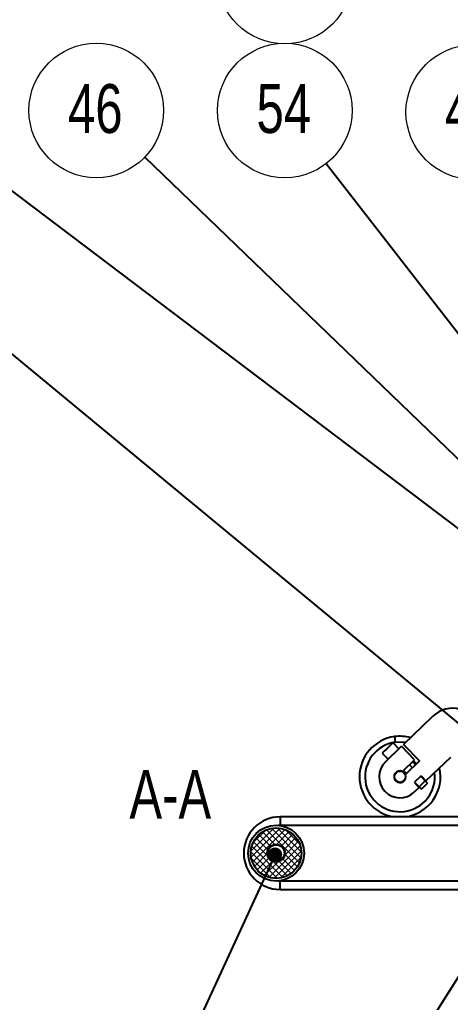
# Model space of a CAD drawing. Header units: millimetres. Extents: x 2 to 418, y 2 to 295.
# Drawn here: x 142 to 172.8, y 38.1 to 108.5 of the extents above; entities that cross this region are included whole.
import ezdxf

# ---------------------------------------------------------------- set-up
doc = ezdxf.new("R2010")
doc.units = ezdxf.units.MM
doc.styles.add('SLDTEXTSTYLE0', font='TXT', dxfattribs={"width": 0.75})
doc.dimstyles.new('SLDDIMSTYLE0', dxfattribs={"dimtxt": 0.18, "dimasz": 1.016, "dimexe": 0, "dimexo": 0.0625, "dimgap": 0, "dimtad": 0, "dimtih": 1, "dimtoh": 1, "dimdec": 0, "dimrnd": 1e-09, "dimzin": 0, "dimdsep": 46, "dimtxsty": 'Standard', "dimblk1": 'DOT', "dimblk2": 'DOT', "dimsah": 1, "dimcen": 0.09, "dimadec": 0, "dimazin": 0, "dimtfac": 1.016, "dimtdec": 0, "dimtofl": 0, "dimtmove": 0, "dimatfit": 3, "dimldrblk": 'DOT', "dimfxl": 1, "dimfrac": 2, "dimtolj": 1, "dimtzin": 0, "dimarcsym": 0})
doc.dimstyles.new('SLDDIMSTYLE1', dxfattribs={"dimtxt": 0.18, "dimasz": 3.302, "dimexe": 0, "dimexo": 0.0625, "dimgap": 0, "dimtad": 0, "dimtih": 1, "dimtoh": 1, "dimdec": 0, "dimrnd": 1e-09, "dimzin": 0, "dimdsep": 46, "dimtxsty": 'Standard', "dimsah": 1, "dimcen": 0.09, "dimadec": 0, "dimazin": 0, "dimtfac": 3.302, "dimtdec": 0, "dimtofl": 0, "dimtmove": 0, "dimatfit": 3, "dimfxl": 1, "dimfrac": 2, "dimtolj": 1, "dimtzin": 0, "dimarcsym": 0})

# ---------------------------------------------------------------- blocks, each defined once
blk = doc.blocks.new('_Dot')
at = {"color": 0, "linetype": 'ByBlock', "lineweight": -2}
blk.add_line((-0.5, 0), (-1, 0), dxfattribs=at)
at = {"color": 0, "linetype": 'ByBlock', "const_width": 0.5}
blk.add_lwpolyline([(-0.25, 0, 1), (0.25, 0, 1)], format="xyb", close=True, dxfattribs=at)
blk = doc.blocks.new('SW_NOTE_59')
at = {"color": 0, "linetype": 'Continuous', "lineweight": 0}
blk.add_circle((-3.469, 3.343), 4.817, dxfattribs=at)
at = {"color": 0, "linetype": 'Continuous', "lineweight": 0, "insert": (-3.539, 5.231), "char_height": 3.5, "attachment_point": 2, "style": 'SLDTEXTSTYLE0'}
blk.add_mtext('46', dxfattribs=at)
blk = doc.blocks.new('SW_NOTE_65')
at = {"color": 0, "linetype": 'Continuous', "lineweight": 0}
blk.add_circle((-1.861, 4.443), 4.817, dxfattribs=at)
at = {"color": 0, "linetype": 'Continuous', "lineweight": 0, "insert": (-1.931, 6.331), "char_height": 3.5, "attachment_point": 2, "style": 'SLDTEXTSTYLE0'}
blk.add_mtext('41', dxfattribs=at)
blk = doc.blocks.new('SW_NOTE_66')
at = {"color": 0, "linetype": 'Continuous', "lineweight": 0}
blk.add_circle((-2.952, 3.806), 4.817, dxfattribs=at)
at = {"color": 0, "linetype": 'Continuous', "lineweight": 0, "insert": (-3.023, 5.694), "char_height": 3.5, "attachment_point": 2, "style": 'SLDTEXTSTYLE0'}
blk.add_mtext('54', dxfattribs=at)
blk = doc.blocks.new('SW_NOTE_67')
at = {"color": 0, "linetype": 'Continuous', "lineweight": 0}
blk.add_circle((2.586, 2.624), 4.817, dxfattribs=at)
at = {"color": 0, "linetype": 'Continuous', "lineweight": 0, "insert": (2.516, 4.512), "char_height": 3.5, "attachment_point": 2, "style": 'SLDTEXTSTYLE0'}
blk.add_mtext('53', dxfattribs=at)

msp = doc.modelspace()

# ---------------------------------------------------------------- hatches: boundary and pattern name
at = {"linetype": 'Continuous', "lineweight": 18}
h = msp.add_hatch(dxfattribs=at)
h.set_pattern_fill('ANSI31', style=0)
edge = h.paths.add_edge_path(flags=0)
edge.add_arc((169.191506, 54.293245), 0.4, 0, 360)
h = msp.add_hatch(dxfattribs=at)
h.set_pattern_fill('ANSI37', scale=0.1, style=0)
edge = h.paths.add_edge_path(flags=0)
edge.add_arc((160.323685, 48.824162), 1.81, 0, 360)
edge = h.paths.add_edge_path(flags=0)
edge.add_arc((160.323685, 48.824162), 0.63, 0, 360)
h = msp.add_hatch(dxfattribs=at)
h.set_pattern_fill('ANSI31', style=0)
edge = h.paths.add_edge_path(flags=0)
edge.add_arc((160.323685, 48.824162), 0.6, 0, 360)

# ---------------------------------------------------------------- linework, layer by layer
at = {"color": 7, "linetype": 'Continuous', "lineweight": 25}
for p, q in [((169.444125, 56.616719), (171.548543, 58.639618)), ((168.151997, 55.374644), (169.299938, 56.478117)), ((169.115271, 56.300603), (168.699467, 56.733163)), ((170.235496, 55.504859), (169.299938, 56.478117)), ((169.444125, 56.616719), (170.587583, 55.427181)), ((167.920861, 55.984716), (168.336664, 55.552157)), ((172.795099, 55.676608), (171.042235, 53.991645)), ((169.370377, 54.673252), (170.235496, 55.504859)), ((170.587583, 55.427181), (169.578278, 54.456972)), ((170.085706, 54.944744), (169.877805, 55.161023)), ((169.445245, 54.74522), (169.653148, 54.528941)), ((170.695733, 54.352111), (170.221231, 53.895989)), ((170.683246, 54.340108), (171.002029, 54.008479)), ((170.695733, 54.352111), (171.042235, 53.991645)), ((170.221231, 53.895989), (170.567733, 53.535523)), ((170.567733, 53.535523), (170.231015, 53.211847)), ((170.233718, 53.907992), (170.5525, 53.576364)), ((170.540013, 53.56436), (170.5525, 53.576364)), ((170.5525, 53.576364), (171.002029, 54.008479)), ((170.560985, 53.58452), (170.727305, 53.411496)), ((171.159865, 53.8273), (170.993544, 54.000323)), ((171.002029, 54.008479), (171.014515, 54.020482)), ((184.157615, 51.424162), (160.60687, 51.424162)), ((160.465278, 50.819144), (160.60687, 50.824162)), ((160.60687, 50.824162), (182.823685, 50.824162)), ((160.60687, 46.824162), (160.465278, 46.829181)), ((182.823685, 46.824162), (160.60687, 46.824162)), ((160.60687, 46.224162), (184.323685, 46.224162))]:
    msp.add_line(p, q, dxfattribs=at)
at = {"color": 8, "linetype": 'Continuous', "lineweight": 25}
for p, q in [((160.60687, 51.424162), (160.60687, 50.824162)), ((160.60687, 46.224162), (160.60687, 46.824162))]:
    msp.add_line(p, q, dxfattribs=at)
at = {"color": 8, "linetype": 'Continuous', "lineweight": 25, "flags": 128}
msp.add_lwpolyline([(168.800523, 57.166768), (168.804628, 57.136598), (168.816319, 57.050681), (168.833815, 56.922096), (168.854451, 56.77042)], dxfattribs=at)
at = {"color": 7, "linetype": 'Continuous', "lineweight": 25, "flags": 128}
for points in [[(168.699467, 56.733163), (168.678606, 56.71311), (168.608308, 56.645535), (168.497743, 56.539253), (168.361846, 56.408619), (168.218968, 56.271276), (168.088407, 56.145772), (167.987795, 56.049058), (167.930721, 55.994195), (167.920861, 55.984716)], [(168.854451, 56.77042), (169.266779, 56.792112), (169.593861, 56.760655)], [(170.298951, 55.149728), (170.158392, 55.305732), (170.09105, 55.366008)], [(170.163532, 55.435683), (170.308213, 55.294726), (170.371434, 55.219403)], [(169.578278, 54.456972), (169.48849, 54.59023), (169.370377, 54.673252)], [(171.159865, 53.8273), (171.159576, 53.827022), (171.138862, 53.80711), (171.088419, 53.75862), (171.015926, 53.688935), (170.93242, 53.608664), (170.850613, 53.530027), (170.782961, 53.464995), (170.739763, 53.42347), (170.727305, 53.411496)]]:
    msp.add_lwpolyline(points, dxfattribs=at)
at = {"color": 7, "linetype": 'Continuous', "lineweight": 25}
for centre, radius in [((169.191506, 54.293245), 0.4), ((160.323685, 48.824162), 2), ((160.323685, 48.824162), 1.81), ((160.323685, 48.824162), 0.63), ((160.323685, 48.824162), 0.6)]:
    msp.add_circle(centre, radius, dxfattribs=at)
for centre, radius, start, end in [((172.934554, 57.197754), 2, 73.86851142, 133.86851142), ((169.191506, 54.293245), 2.9, 97.74829476, 261.62617642), ((169.191506, 54.293245), 2.9, 75.01590134, 97.74829476), ((169.191506, 54.293245), 2.5, 97.74829476, 6.99861377), ((169.191506, 54.293245), 1.5, 133.86851142, 313.86851142), ((169.191506, 54.293245), 2.9, 277.74829476, 12.7211215), ((169.191506, 54.293245), 0.42, 64.79334385, 22.94367899), ((160.60687, 48.824162), 2.6, 90, 180), ((160.60687, 48.824162), 2.6, 180, 270)]:
    msp.add_arc(centre, radius, start, end, dxfattribs=at)

# ---------------------------------------------------------------- block references
at = {"color": 7, "linetype": 'Continuous', "lineweight": 0}
for name, p in [('SW_NOTE_67', (158.360634, 108.96543)), ('SW_NOTE_59', (150.924156, 98.660584)), ('SW_NOTE_66', (163.899214, 98.197103)), ('SW_NOTE_65', (176.298464, 97.441758))]:
    msp.add_blockref(name, p, dxfattribs=at)

# ---------------------------------------------------------------- texts
at = {"color": 7, "linetype": 'Continuous', "lineweight": 0, "insert": (152.753516, 54.788747), "char_height": 3.5, "attachment_point": 2, "style": 'SLDTEXTSTYLE0'}
msp.add_mtext('A-A', dxfattribs=at)

# ---------------------------------------------------------------- leaders
at = {"color": 7, "linetype": 'Continuous', "lineweight": 0}
for points, dimstyle in [([(183.338553, 49.875349), (124.185078, 98.81447)], 'SLDDIMSTYLE0'), ([(183.003755, 64.778146), (137.805989, 98.978468)], 'SLDDIMSTYLE0'), ([(184.380784, 66.4147), (150.924156, 98.660584)], 'SLDDIMSTYLE1'), ([(187.253157, 68.087843), (163.899214, 98.197103)], 'SLDDIMSTYLE1'), ([(160.253244, 48.722244), (150.414959, 27.327093)], 'SLDDIMSTYLE0'), ([(176.030427, 44.190388), (165.177619, 27.022276)], 'SLDDIMSTYLE1')]:
    msp.add_leader(points, dimstyle=dimstyle, dxfattribs=at)

doc.saveas('drawing.dxf')
